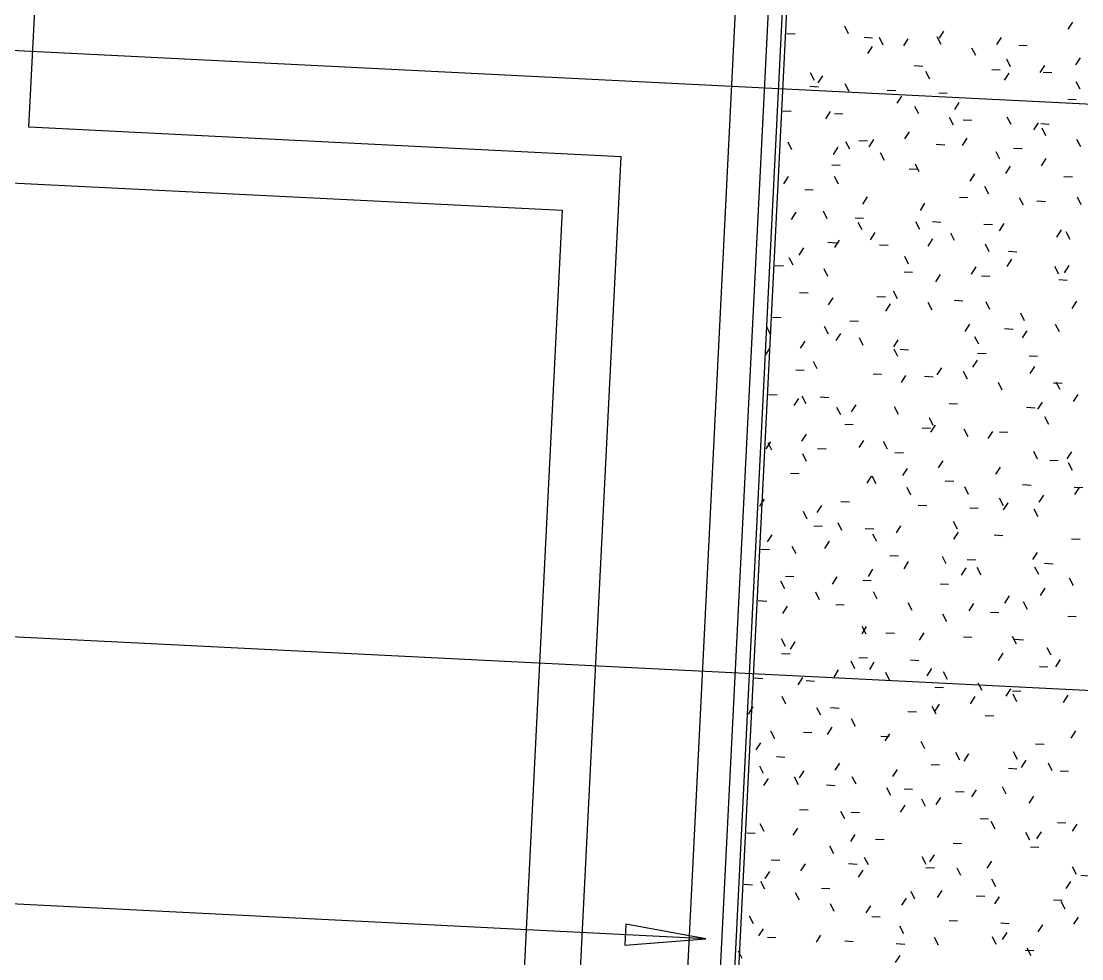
# Model space of a CAD drawing. Extents: x 549999 to 550212, y 1838161 to 1838467.
# Drawn here: x 550113.764 to 550117.52, y 1838351.249 to 1838354.569 of the extents above; entities that cross this region are included whole.
import ezdxf

# ---------------------------------------------------------------- set-up
doc = ezdxf.new("R2010")
doc.units = 0
for name, color, linetype in [('Level 15', 7, 'Continuous'), ('Level 18', 7, 'Continuous'), ('Level 22', 7, 'Continuous'), ('Level 36', 7, 'Continuous'), ('Level 4', 7, 'Continuous'), ('Level 8', 7, 'Continuous')]:
    doc.layers.add(name, color=color, linetype=linetype)

# ---------------------------------------------------------------- blocks, each defined once
blk = doc.blocks.new('FLOO10')
at = {"layer": 'Level 8'}
for p, q in [((-1081.49, 547.1), (-1081.49, 1247.1)), ((-871.49, 547.1), (-1081.49, 547.1)), ((-871.49, -462.9), (-871.49, 547.1)), ((-1101.49, 527.1), (-891.49, 527.1)), ((-891.49, 527.1), (-891.49, -482.9))]:
    blk.add_line(p, q, dxfattribs=at)

msp = doc.modelspace()

# ---------------------------------------------------------------- linework, layer by layer
at = {"layer": 'Level 15'}
for p, q in [((550116.6941, 1838354.5247), (550116.6804, 1838354.5515)), ((550117.4869, 1838354.5663), (550117.4706, 1838354.541)), ((550116.475, 1838354.5262), (550116.5051, 1838354.5247)), ((550116.7489, 1838354.5125), (550116.7791, 1838354.511)), ((550116.8172, 1838354.485), (550116.8035, 1838354.5118)), ((550116.9044, 1838354.5072), (550116.8881, 1838354.4818)), ((550117.0217, 1838354.487), (550117.0079, 1838354.5139)), ((550117.0309, 1838354.5344), (550117.0145, 1838354.509)), ((550117.2341, 1838354.5119), (550117.2177, 1838354.4866)), ((550116.778, 1838354.48), (550116.7616, 1838354.4546)), ((550117.1448, 1838354.4474), (550117.131, 1838354.4742)), ((550117.2969, 1838354.4851), (550117.327, 1838354.4836)), ((550117.2678, 1838354.4077), (550117.2541, 1838354.4346)), ((550117.5141, 1838354.4399), (550117.4978, 1838354.4145)), ((550116.45, 1838354.3995), (550116.4492, 1838354.401)), ((550116.5731, 1838354.3599), (550116.5593, 1838354.3867)), ((550116.927, 1838354.4121), (550116.9572, 1838354.4106)), ((550116.982, 1838354.364), (550116.9683, 1838354.3908)), ((550117.201, 1838354.3984), (550117.2311, 1838354.3969)), ((550117.2613, 1838354.3855), (550117.2449, 1838354.3602)), ((550117.3877, 1838354.4127), (550117.3713, 1838354.3873)), ((550117.3837, 1838354.3892), (550117.4138, 1838354.3877)), ((550116.602, 1838354.376), (550116.5856, 1838354.3506)), ((550117.514, 1838354.3284), (550117.5003, 1838354.3552)), ((550116.5572, 1838354.339), (550116.5873, 1838354.3375)), ((550116.6962, 1838354.3202), (550116.6824, 1838354.3471)), ((550116.8311, 1838354.3253), (550116.8613, 1838354.3238)), ((550117.0138, 1838354.3162), (550117.0439, 1838354.3147)), ((550116.882, 1838354.3039), (550116.8656, 1838354.2786)), ((550117.0852, 1838354.2815), (550117.0689, 1838354.2562)), ((550117.4704, 1838354.2934), (550117.5006, 1838354.2918)), ((550116.4613, 1838354.2522), (550116.4914, 1838354.2507)), ((550116.6292, 1838354.2495), (550116.6128, 1838354.2242)), ((550116.6439, 1838354.2431), (550116.6741, 1838354.2416)), ((550116.9424, 1838354.2409), (550116.9286, 1838354.2677)), ((550117.0654, 1838354.2012), (550117.0517, 1838354.2281)), ((550117.1005, 1838354.2203), (550117.1307, 1838354.2188)), ((550117.2699, 1838354.2033), (550117.2561, 1838354.2301)), ((550117.3653, 1838354.2095), (550117.3489, 1838354.1841)), ((550117.3745, 1838354.2066), (550117.4047, 1838354.2051)), ((550116.9092, 1838354.1775), (550116.8928, 1838354.1522)), ((550117.393, 1838354.1636), (550117.3792, 1838354.1904)), ((550116.4938, 1838354.1137), (550116.48, 1838354.1406)), ((550116.6564, 1838354.1231), (550116.64, 1838354.0978)), ((550116.6982, 1838354.1157), (550116.6845, 1838354.1426)), ((550116.7307, 1838354.1472), (550116.7608, 1838354.1457)), ((550116.7828, 1838354.1503), (550116.7664, 1838354.125)), ((550117.0047, 1838354.1335), (550117.0348, 1838354.132)), ((550117.1124, 1838354.1551), (550117.0961, 1838354.1297)), ((550117.5161, 1838354.1239), (550117.5023, 1838354.1508)), ((550116.8213, 1838354.0761), (550116.8076, 1838354.1029)), ((550117.2302, 1838354.0802), (550117.2165, 1838354.107)), ((550117.2786, 1838354.1198), (550117.3088, 1838354.1183)), ((550116.6348, 1838354.0605), (550116.6649, 1838354.059)), ((550116.9444, 1838354.0364), (550116.9306, 1838354.0633)), ((550117.266, 1838354.0558), (550117.2497, 1838354.0305)), ((550117.3925, 1838354.083), (550117.3761, 1838354.0577)), ((550116.4803, 1838354.0191), (550116.4639, 1838353.9938)), ((550116.6586, 1838353.9927), (550116.6448, 1838354.0195)), ((550116.9088, 1838354.0468), (550116.9389, 1838354.0453)), ((550117.1396, 1838354.0287), (550117.1232, 1838354.0033)), ((550117.4567, 1838354.0194), (550117.4869, 1838354.0179)), ((550116.5389, 1838353.9737), (550116.569, 1838353.9722)), ((550117.1906, 1838353.9571), (550117.1768, 1838353.9839)), ((550116.7603, 1838353.9471), (550116.744, 1838353.9217)), ((550117.0869, 1838353.9463), (550117.117, 1838353.9448)), ((550117.3136, 1838353.9174), (550117.2999, 1838353.9443)), ((550117.5181, 1838353.9195), (550117.5043, 1838353.9463)), ((550116.9636, 1838353.9247), (550116.9472, 1838353.8993)), ((550117.3608, 1838353.9326), (550117.391, 1838353.9311)), ((550116.5075, 1838353.8927), (550116.4911, 1838353.8674)), ((550116.6189, 1838353.8696), (550116.6051, 1838353.8964)), ((550116.717, 1838353.8732), (550116.7471, 1838353.8717)), ((550116.991, 1838353.8596), (550117.0211, 1838353.858)), ((550116.742, 1838353.8299), (550116.7282, 1838353.8568)), ((550116.9464, 1838353.832), (550116.9327, 1838353.8588)), ((550117.1736, 1838353.8504), (550117.2037, 1838353.8489)), ((550117.2436, 1838353.8526), (550117.2272, 1838353.8273)), ((550117.4469, 1838353.8302), (550117.4305, 1838353.8048)), ((550117.4784, 1838353.7964), (550117.4647, 1838353.8232)), ((550116.6211, 1838353.7865), (550116.6512, 1838353.785)), ((550116.6611, 1838353.7935), (550116.6447, 1838353.7681)), ((550116.7875, 1838353.8207), (550116.7712, 1838353.7953)), ((550116.9908, 1838353.7982), (550116.9744, 1838353.7729)), ((550117.0695, 1838353.7923), (550117.0558, 1838353.8192)), ((550116.5347, 1838353.7663), (550116.5183, 1838353.7409)), ((550116.8037, 1838353.7774), (550116.8339, 1838353.7759)), ((550117.1926, 1838353.7526), (550117.1788, 1838353.7795)), ((550117.2604, 1838353.7545), (550117.2905, 1838353.753)), ((550116.4979, 1838353.7048), (550116.4841, 1838353.7316)), ((550116.9068, 1838353.7089), (550116.893, 1838353.7357)), ((550117.2708, 1838353.7262), (550117.2544, 1838353.7008)), ((550116.4339, 1838353.7043), (550116.464, 1838353.7028)), ((550116.621, 1838353.6651), (550116.6072, 1838353.692)), ((550116.8905, 1838353.6815), (550116.9206, 1838353.68)), ((550117.018, 1838353.6718), (550117.0016, 1838353.6465)), ((550117.1444, 1838353.699), (550117.128, 1838353.6737)), ((550117.4388, 1838353.6733), (550117.425, 1838353.7002)), ((550117.474, 1838353.7038), (550117.4577, 1838353.6784)), ((550117.1645, 1838353.6678), (550117.1946, 1838353.6663)), ((550117.4385, 1838353.6541), (550117.4686, 1838353.6526)), ((550116.5206, 1838353.6084), (550116.5508, 1838353.6069)), ((550116.8671, 1838353.5858), (550116.8534, 1838353.6127)), ((550116.6387, 1838353.5902), (550116.6223, 1838353.5649)), ((550116.7946, 1838353.5947), (550116.8247, 1838353.5932)), ((550116.8419, 1838353.5678), (550116.8255, 1838353.5425)), ((550116.9902, 1838353.5461), (550116.9764, 1838353.573)), ((550117.0686, 1838353.581), (550117.0987, 1838353.5795)), ((550117.1947, 1838353.5482), (550117.1809, 1838353.575)), ((550117.5012, 1838353.5773), (550117.4849, 1838353.552)), ((550116.4247, 1838353.5216), (550116.4549, 1838353.5201)), ((550117.3177, 1838353.5085), (550117.304, 1838353.5354)), ((550116.4185, 1838353.4586), (550116.4048, 1838353.4855)), ((550116.623, 1838353.4607), (550116.6092, 1838353.4875)), ((550116.6987, 1838353.5079), (550116.7289, 1838353.5064)), ((550117.122, 1838353.4958), (550117.1056, 1838353.4704)), ((550117.4408, 1838353.4688), (550117.4271, 1838353.4957)), ((550116.6659, 1838353.4638), (550116.6495, 1838353.4385)), ((550116.7461, 1838353.421), (550116.7323, 1838353.4479)), ((550117.155, 1838353.4251), (550117.1412, 1838353.4519)), ((550117.2467, 1838353.4806), (550117.2768, 1838353.479)), ((550117.3252, 1838353.4733), (550117.3088, 1838353.448)), ((550116.413, 1838353.4094), (550116.3986, 1838353.387)), ((550116.5395, 1838353.4366), (550116.5231, 1838353.4113)), ((550116.8691, 1838353.4414), (550116.8527, 1838353.416)), ((550116.8692, 1838353.3813), (550116.8554, 1838353.4082)), ((550116.8768, 1838353.4075), (550116.9069, 1838353.406)), ((550117.1508, 1838353.3938), (550117.1809, 1838353.3923)), ((550117.3334, 1838353.3847), (550117.3636, 1838353.3832)), ((550116.5069, 1838353.3344), (550116.5371, 1838353.3329)), ((550116.5833, 1838353.3376), (550116.5696, 1838353.3644)), ((550117.0227, 1838353.3422), (550117.0064, 1838353.3168)), ((550117.1492, 1838353.3693), (550117.1328, 1838353.344)), ((550117.3524, 1838353.3469), (550117.336, 1838353.3216)), ((550116.7809, 1838353.3207), (550116.8111, 1838353.3192)), ((550116.8963, 1838353.315), (550116.8799, 1838353.2896)), ((550116.9636, 1838353.3116), (550116.9937, 1838353.3101)), ((550117.1153, 1838353.302), (550117.1016, 1838353.3289)), ((550117.2384, 1838353.2623), (550117.2246, 1838353.2892)), ((550117.4202, 1838353.2888), (550117.4503, 1838353.2873)), ((550117.4429, 1838353.2644), (550117.4291, 1838353.2912)), ((550116.411, 1838353.2477), (550116.4412, 1838353.2462)), ((550116.517, 1838353.2334), (550116.5007, 1838353.208)), ((550116.5437, 1838353.2145), (550116.5299, 1838353.2414)), ((550116.5937, 1838353.2385), (550116.6238, 1838353.237)), ((550117.506, 1838353.2477), (550117.4896, 1838353.2223)), ((550116.6668, 1838353.1748), (550116.653, 1838353.2017)), ((550116.7203, 1838353.211), (550116.7039, 1838353.1856)), ((550116.8712, 1838353.1769), (550116.8574, 1838353.2037)), ((550117.0503, 1838353.2157), (550117.0805, 1838353.2142)), ((550117.3243, 1838353.202), (550117.3544, 1838353.2005)), ((550117.3796, 1838353.2205), (550117.3632, 1838353.1951)), ((550116.9943, 1838353.1372), (550116.9805, 1838353.1641)), ((550117.4032, 1838353.1413), (550117.3894, 1838353.1682)), ((550116.6805, 1838353.1426), (550116.7106, 1838353.1411)), ((550116.9544, 1838353.1289), (550116.9846, 1838353.1274)), ((550117.0003, 1838353.1389), (550116.9839, 1838353.1136)), ((550117.1174, 1838353.0976), (550117.1036, 1838353.1244)), ((550117.2035, 1838353.1165), (550117.1872, 1838353.0911)), ((550117.2284, 1838353.1152), (550117.2586, 1838353.1137)), ((550116.4178, 1838353.0798), (550116.4014, 1838353.0544)), ((550116.4226, 1838353.0497), (550116.4089, 1838353.0766)), ((550116.5442, 1838353.107), (550116.5278, 1838353.0816)), ((550116.7475, 1838353.0845), (550116.7311, 1838353.0592)), ((550116.8315, 1838353.0538), (550116.8178, 1838353.0807)), ((550116.5457, 1838353.01), (550116.5319, 1838353.0369)), ((550116.5846, 1838353.0559), (550116.6147, 1838353.0544)), ((550116.8585, 1838353.0422), (550116.8887, 1838353.0407)), ((550117.3635, 1838353.0182), (550117.3498, 1838353.0451)), ((550117.4836, 1838353.0444), (550117.4672, 1838353.0191)), ((550117.0275, 1838353.0125), (550117.0111, 1838352.9871)), ((550117.4065, 1838353.0148), (550117.4366, 1838353.0133)), ((550117.4866, 1838352.9786), (550117.4729, 1838353.0054)), ((550116.4887, 1838352.9691), (550116.5188, 1838352.9676)), ((550116.7746, 1838352.9581), (550116.7583, 1838352.9328)), ((550116.9011, 1838352.9853), (550116.8847, 1838352.96)), ((550117.2307, 1838352.9901), (550117.2144, 1838352.9647)), ((550116.7919, 1838352.9307), (550116.7781, 1838352.9576)), ((550117.0366, 1838352.9417), (550117.0668, 1838352.9402)), ((550117.3106, 1838352.928), (550117.3407, 1838352.9265)), ((550116.915, 1838352.8911), (550116.9012, 1838352.9179)), ((550117.1194, 1838352.8931), (550117.1057, 1838352.92)), ((550117.3843, 1838352.8908), (550117.368, 1838352.8655)), ((550117.4933, 1838352.9189), (550117.5234, 1838352.9174)), ((550117.5108, 1838352.918), (550117.4944, 1838352.8927)), ((550116.3954, 1838352.8765), (550116.379, 1838352.8512)), ((550116.5986, 1838352.8541), (550116.5822, 1838352.8288)), ((550116.6668, 1838352.8687), (550116.6969, 1838352.8672)), ((550116.9407, 1838352.855), (550116.9709, 1838352.8535)), ((550117.1234, 1838352.8458), (550117.1535, 1838352.8443)), ((550117.2425, 1838352.8534), (550117.2287, 1838352.8803)), ((550117.2579, 1838352.8636), (550117.2415, 1838352.8383)), ((550116.5478, 1838352.8056), (550116.534, 1838352.8324)), ((550117.3656, 1838352.8138), (550117.3518, 1838352.8406)), ((550116.5709, 1838352.7819), (550116.601, 1838352.7804)), ((550116.6708, 1838352.7659), (550116.6571, 1838352.7928)), ((550116.7535, 1838352.7728), (550116.7837, 1838352.7713)), ((550116.8786, 1838352.7821), (550116.8623, 1838352.7567)), ((550117.0798, 1838352.77), (550117.066, 1838352.7969)), ((550116.4226, 1838352.7501), (550116.4062, 1838352.7248)), ((550116.7939, 1838352.7263), (550116.7802, 1838352.7531)), ((550117.0819, 1838352.7596), (550117.0655, 1838352.7343)), ((550117.2102, 1838352.7499), (550117.2403, 1838352.7484)), ((550117.4841, 1838352.7362), (550117.5143, 1838352.7347)), ((550116.3837, 1838352.6997), (550116.4138, 1838352.6982)), ((550116.5081, 1838352.6825), (550116.4943, 1838352.7094)), ((550116.6258, 1838352.7277), (550116.6094, 1838352.7023)), ((550116.8403, 1838352.6769), (550116.8704, 1838352.6754)), ((550117.0401, 1838352.6469), (550117.0263, 1838352.6738)), ((550117.1143, 1838352.6632), (550117.1444, 1838352.6617)), ((550117.3619, 1838352.6876), (550117.3455, 1838352.6623)), ((550116.7794, 1838352.6285), (550116.763, 1838352.6031)), ((550116.9058, 1838352.6556), (550116.8895, 1838352.6303)), ((550117.1091, 1838352.6332), (550117.0927, 1838352.6079)), ((550117.1632, 1838352.6073), (550117.1494, 1838352.6341)), ((550117.3676, 1838352.6093), (550117.3539, 1838352.6362)), ((550117.3882, 1838352.6495), (550117.4184, 1838352.648)), ((550116.4684, 1838352.5594), (550116.4547, 1838352.5863)), ((550116.4704, 1838352.6038), (550116.5005, 1838352.6023)), ((550116.653, 1838352.6013), (550116.6366, 1838352.5759)), ((550116.7444, 1838352.5901), (550116.7745, 1838352.5886)), ((550117.4907, 1838352.5697), (550117.4769, 1838352.5965)), ((550116.5915, 1838352.5198), (550116.5777, 1838352.5466)), ((550116.796, 1838352.5218), (550116.7822, 1838352.5487)), ((550117.0184, 1838352.5764), (550117.0485, 1838352.5749)), ((550117.3891, 1838352.5612), (550117.3727, 1838352.5358)), ((550116.3745, 1838352.5171), (550116.4047, 1838352.5156)), ((550116.919, 1838352.4821), (550116.9053, 1838352.509)), ((550117.2627, 1838352.534), (550117.2463, 1838352.5086)), ((550117.328, 1838352.4862), (550117.3142, 1838352.5131)), ((550116.4769, 1838352.4973), (550116.4606, 1838352.4719)), ((550116.6485, 1838352.5034), (550116.6786, 1838352.5019)), ((550117.1363, 1838352.5068), (550117.1199, 1838352.4814)), ((550117.1965, 1838352.476), (550117.2266, 1838352.4745)), ((550117.0421, 1838352.4425), (550117.0284, 1838352.4693)), ((550117.4704, 1838352.4623), (550117.5006, 1838352.4608)), ((550116.757, 1838352.4252), (550116.7406, 1838352.3999)), ((550116.7563, 1838352.3987), (550116.7425, 1838352.4256)), ((550116.8266, 1838352.4029), (550116.8567, 1838352.4014)), ((550116.9602, 1838352.4028), (550116.9438, 1838352.3774)), ((550116.4705, 1838352.355), (550116.4567, 1838352.3818)), ((550116.5041, 1838352.3708), (550116.4878, 1838352.3455)), ((550117.1006, 1838352.3892), (550117.1307, 1838352.3877)), ((550117.2883, 1838352.3632), (550117.2745, 1838352.39)), ((550117.2832, 1838352.3801), (550117.3134, 1838352.3786)), ((550116.4567, 1838352.3298), (550116.4869, 1838352.3283)), ((550117.2403, 1838352.3308), (550117.2239, 1838352.3054)), ((550117.4114, 1838352.3235), (550117.3976, 1838352.3503)), ((550116.7166, 1838352.2756), (550116.7029, 1838352.3025)), ((550116.7307, 1838352.3161), (550116.7608, 1838352.3146)), ((550116.7842, 1838352.2988), (550116.7678, 1838352.2735)), ((550116.9133, 1838352.307), (550116.9435, 1838352.3055)), ((550117.37, 1838352.2842), (550117.4001, 1838352.2827)), ((550117.4435, 1838352.3083), (550117.4271, 1838352.283)), ((550116.5313, 1838352.2444), (550116.5149, 1838352.2191)), ((550116.6577, 1838352.2716), (550116.6414, 1838352.2463)), ((550116.8397, 1838352.236), (550116.826, 1838352.2628)), ((550116.9874, 1838352.2764), (550116.971, 1838352.251)), ((550117.0442, 1838352.238), (550117.0304, 1838352.2649)), ((550116.3608, 1838352.2431), (550116.391, 1838352.2416)), ((550116.5435, 1838352.2339), (550116.5736, 1838352.2324)), ((550117.0001, 1838352.2111), (550117.0302, 1838352.2096)), ((550117.1673, 1838352.1984), (550117.1535, 1838352.2252)), ((550116.4725, 1838352.1505), (550116.4588, 1838352.1774)), ((550117.141, 1838352.1771), (550117.1246, 1838352.1518)), ((550117.2674, 1838352.2043), (550117.2511, 1838352.179)), ((550117.2741, 1838352.1974), (550117.3042, 1838352.1959)), ((550117.2903, 1838352.1587), (550117.2766, 1838352.1855)), ((550117.4707, 1838352.1819), (550117.4543, 1838352.1566)), ((550116.3553, 1838352.1404), (550116.3389, 1838352.1151)), ((550116.5956, 1838352.1109), (550116.5818, 1838352.1377)), ((550116.6302, 1838352.1381), (550116.6604, 1838352.1365)), ((550117.0045, 1838352.1149), (550116.9907, 1838352.1418)), ((550117.0146, 1838352.1499), (550116.9982, 1838352.1246)), ((550116.7187, 1838352.0712), (550116.7049, 1838352.098)), ((550116.9042, 1838352.1244), (550116.9344, 1838352.1229)), ((550117.1782, 1838352.1107), (550117.2083, 1838352.1092)), ((550116.6353, 1838352.0684), (550116.6189, 1838352.043)), ((550116.4329, 1838352.0274), (550116.4191, 1838352.0543)), ((550116.5343, 1838352.0513), (550116.5645, 1838352.0498)), ((550116.8083, 1838352.0376), (550116.8385, 1838352.0361)), ((550116.8386, 1838352.0459), (550116.8222, 1838352.0206)), ((550116.9648, 1838351.9919), (550116.9511, 1838352.0187)), ((550117.4979, 1838352.0555), (550117.4815, 1838352.0301)), ((550116.3825, 1838352.014), (550116.3661, 1838351.9886)), ((550117.3563, 1838352.0102), (550117.3864, 1838352.0087)), ((550116.4385, 1838351.9645), (550116.4686, 1838351.963)), ((550117.0879, 1838351.9522), (550117.0742, 1838351.979)), ((550117.1186, 1838351.9739), (550117.1022, 1838351.9486)), ((550117.2924, 1838351.9542), (550117.2786, 1838351.9811)), ((550117.3218, 1838351.9515), (550117.3055, 1838351.9261)), ((550116.3932, 1838351.9044), (550116.3794, 1838351.9312)), ((550116.5361, 1838351.9148), (550116.5197, 1838351.8894)), ((550116.6625, 1838351.9419), (550116.6461, 1838351.9166)), ((550116.8657, 1838351.9195), (550116.8494, 1838351.8942)), ((550116.9864, 1838351.9371), (550117.0165, 1838351.9356)), ((550117.2604, 1838351.9234), (550117.2905, 1838351.9219)), ((550117.4155, 1838351.9146), (550117.4017, 1838351.9414)), ((550117.443, 1838351.9143), (550117.4732, 1838351.9128)), ((550116.4097, 1838351.8876), (550116.3933, 1838351.8622)), ((550116.5163, 1838351.8647), (550116.5025, 1838351.8915)), ((550116.7207, 1838351.8667), (550116.707, 1838351.8936)), ((550116.6165, 1838351.8641), (550116.6467, 1838351.8626)), ((550116.8438, 1838351.8271), (550116.83, 1838351.8539)), ((550116.8905, 1838351.8504), (550116.9207, 1838351.8489)), ((550117.0732, 1838351.8413), (550117.1033, 1838351.8397)), ((550117.1458, 1838351.8475), (550117.1294, 1838351.8221)), ((550117.2527, 1838351.8312), (550117.239, 1838351.858)), ((550116.9669, 1838351.7874), (550116.9531, 1838351.8143)), ((550117.0194, 1838351.8203), (550117.003, 1838351.7949)), ((550117.349, 1838351.8251), (550117.3326, 1838351.7997)), ((550116.5206, 1838351.7773), (550116.5508, 1838351.7758)), ((550116.6811, 1838351.7437), (550116.6673, 1838351.7705)), ((550116.7033, 1838351.7682), (550116.7334, 1838351.7667)), ((550116.8929, 1838351.7931), (550116.8766, 1838351.7678)), ((550116.3952, 1838351.6999), (550116.3815, 1838351.7267)), ((550117.1599, 1838351.7454), (550117.1901, 1838351.7439)), ((550117.2131, 1838351.7081), (550117.1993, 1838351.7349)), ((550117.4339, 1838351.7317), (550117.464, 1838351.7302)), ((550117.5026, 1838351.7258), (550117.4863, 1838351.7005)), ((550116.3334, 1838351.6951), (550116.3636, 1838351.6936)), ((550116.5137, 1838351.7115), (550116.4973, 1838351.6862)), ((550116.7169, 1838351.6891), (550116.7005, 1838351.6638)), ((550117.3361, 1838351.6684), (550117.3224, 1838351.6953)), ((550117.3762, 1838351.6986), (550117.3598, 1838351.6733)), ((550116.6414, 1838351.6206), (550116.6276, 1838351.6474)), ((550116.7901, 1838351.6723), (550116.8202, 1838351.6708)), ((550117.064, 1838351.6586), (550117.0942, 1838351.6571)), ((550117.338, 1838351.6449), (550117.3682, 1838351.6434)), ((550116.7645, 1838351.5809), (550116.7507, 1838351.6078)), ((550116.9689, 1838351.5829), (550116.9552, 1838351.6098)), ((550116.9969, 1838351.6171), (550116.9806, 1838351.5917)), ((550116.4202, 1838351.5992), (550116.4503, 1838351.5977)), ((550116.5409, 1838351.5851), (550116.5245, 1838351.5598)), ((550116.6942, 1838351.5855), (550116.7243, 1838351.584)), ((550116.9681, 1838351.5718), (550116.9983, 1838351.5703)), ((550117.092, 1838351.5433), (550117.0783, 1838351.5701)), ((550117.2002, 1838351.5946), (550117.1838, 1838351.5693)), ((550117.5009, 1838351.5474), (550117.4872, 1838351.5742)), ((550116.4144, 1838351.5579), (550116.3981, 1838351.5326)), ((550116.7441, 1838351.5627), (550116.7277, 1838351.5373)), ((550117.2151, 1838351.5036), (550117.2013, 1838351.5305)), ((550117.5161, 1838351.5444), (550117.5462, 1838351.5429)), ((550116.3243, 1838351.5125), (550116.3544, 1838351.511)), ((550116.3973, 1838351.4954), (550116.3835, 1838351.5223)), ((550116.5983, 1838351.4988), (550116.6284, 1838351.4973)), ((550117.4802, 1838351.5226), (550117.4638, 1838351.4972)), ((550116.5204, 1838351.4558), (550116.5066, 1838351.4826)), ((550116.8977, 1838351.4634), (550116.8813, 1838351.4381)), ((550116.9293, 1838351.4599), (550116.9155, 1838351.4867)), ((550117.0241, 1838351.4906), (550117.0078, 1838351.4653)), ((550117.1462, 1838351.4714), (550117.1764, 1838351.4699)), ((550117.2274, 1838351.4682), (550117.211, 1838351.4429)), ((550117.4202, 1838351.4577), (550117.4503, 1838351.4562)), ((550116.6434, 1838351.4161), (550116.6297, 1838351.443)), ((550116.7713, 1838351.4362), (550116.7549, 1838351.4109)), ((550117.4613, 1838351.4243), (550117.4475, 1838351.4511)), ((550116.3576, 1838351.3724), (550116.3438, 1838351.3992)), ((550116.7764, 1838351.3983), (550116.8065, 1838351.3968)), ((550117.0503, 1838351.3846), (550117.0805, 1838351.3831)), ((550117.5074, 1838351.3962), (550117.491, 1838351.3708)), ((550116.392, 1838351.3547), (550116.3756, 1838351.3293)), ((550116.8896, 1838351.3368), (550116.8758, 1838351.3636)), ((550117.233, 1838351.3755), (550117.2631, 1838351.374)), ((550117.381, 1838351.369), (550117.3646, 1838351.3436)), ((550116.4065, 1838351.3253), (550116.4366, 1838351.3237)), ((550116.5952, 1838351.3323), (550116.5789, 1838351.3069)), ((550116.6805, 1838351.3116), (550116.7106, 1838351.3101)), ((550117.0127, 1838351.2971), (550116.9989, 1838351.324)), ((550117.2171, 1838351.2992), (550117.2034, 1838351.326)), ((550117.2545, 1838351.3418), (550117.2382, 1838351.3164)), ((550116.3179, 1838351.2493), (550116.3042, 1838351.2761)), ((550116.8631, 1838351.3024), (550116.8933, 1838351.3009)), ((550117.3198, 1838351.2796), (550117.3499, 1838351.2781)), ((550117.3402, 1838351.2595), (550117.3265, 1838351.2864)), ((550116.8753, 1838351.2602), (550116.8589, 1838351.2349))]:
    msp.add_line(p, q, dxfattribs=at)
at = {"layer": 'Level 18'}
for p, q in [((550116.8329, 1838363.0768), (550115.772, 1838341.8554)), ((550111.4982, 1838352.5016), (550125.5713, 1838351.798))]:
    msp.add_line(p, q, dxfattribs=at)
at = {"layer": 'Level 22'}
for p, q in [((550116.1892, 1838351.3197), (550112.451, 1838351.5066)), ((550115.9056, 1838351.3716), (550115.9019, 1838351.2964)), ((550115.9056, 1838351.3716), (550115.9019, 1838351.2964)), ((550116.1892, 1838351.3197), (550115.9056, 1838351.3716)), ((550116.1892, 1838351.3197), (550115.9056, 1838351.3716)), ((550115.9019, 1838351.2964), (550116.1892, 1838351.3197)), ((550115.9019, 1838351.2964), (550116.1892, 1838351.3197))]:
    msp.add_line(p, q, dxfattribs=at)
at = {"layer": 'Level 36'}
msp.add_line((550111.8211, 1838354.5625), (550140.8625, 1838353.1106), dxfattribs=at)
at = {"layer": 'Level 4'}
for p, q in [((550116.5152, 1838355.4197), (550115.9992, 1838345.0976)), ((550115.7822, 1838344.3625), (550116.3264, 1838355.2489))]:
    msp.add_line(p, q, dxfattribs=at)
at = {"layer": 'Level 8'}
msp.add_line((550116.4995, 1838355.4055), (550115.9552, 1838344.5191), dxfattribs=at)

# ---------------------------------------------------------------- block references
at = {"layer": 'Level 8', "xscale": 0.010000000000000004, "yscale": 0.01, "rotation": -2.8619937920406366}
msp.add_blockref('FLOO10', (550124.32, 1838348.19), dxfattribs=at)

doc.saveas('drawing.dxf')
